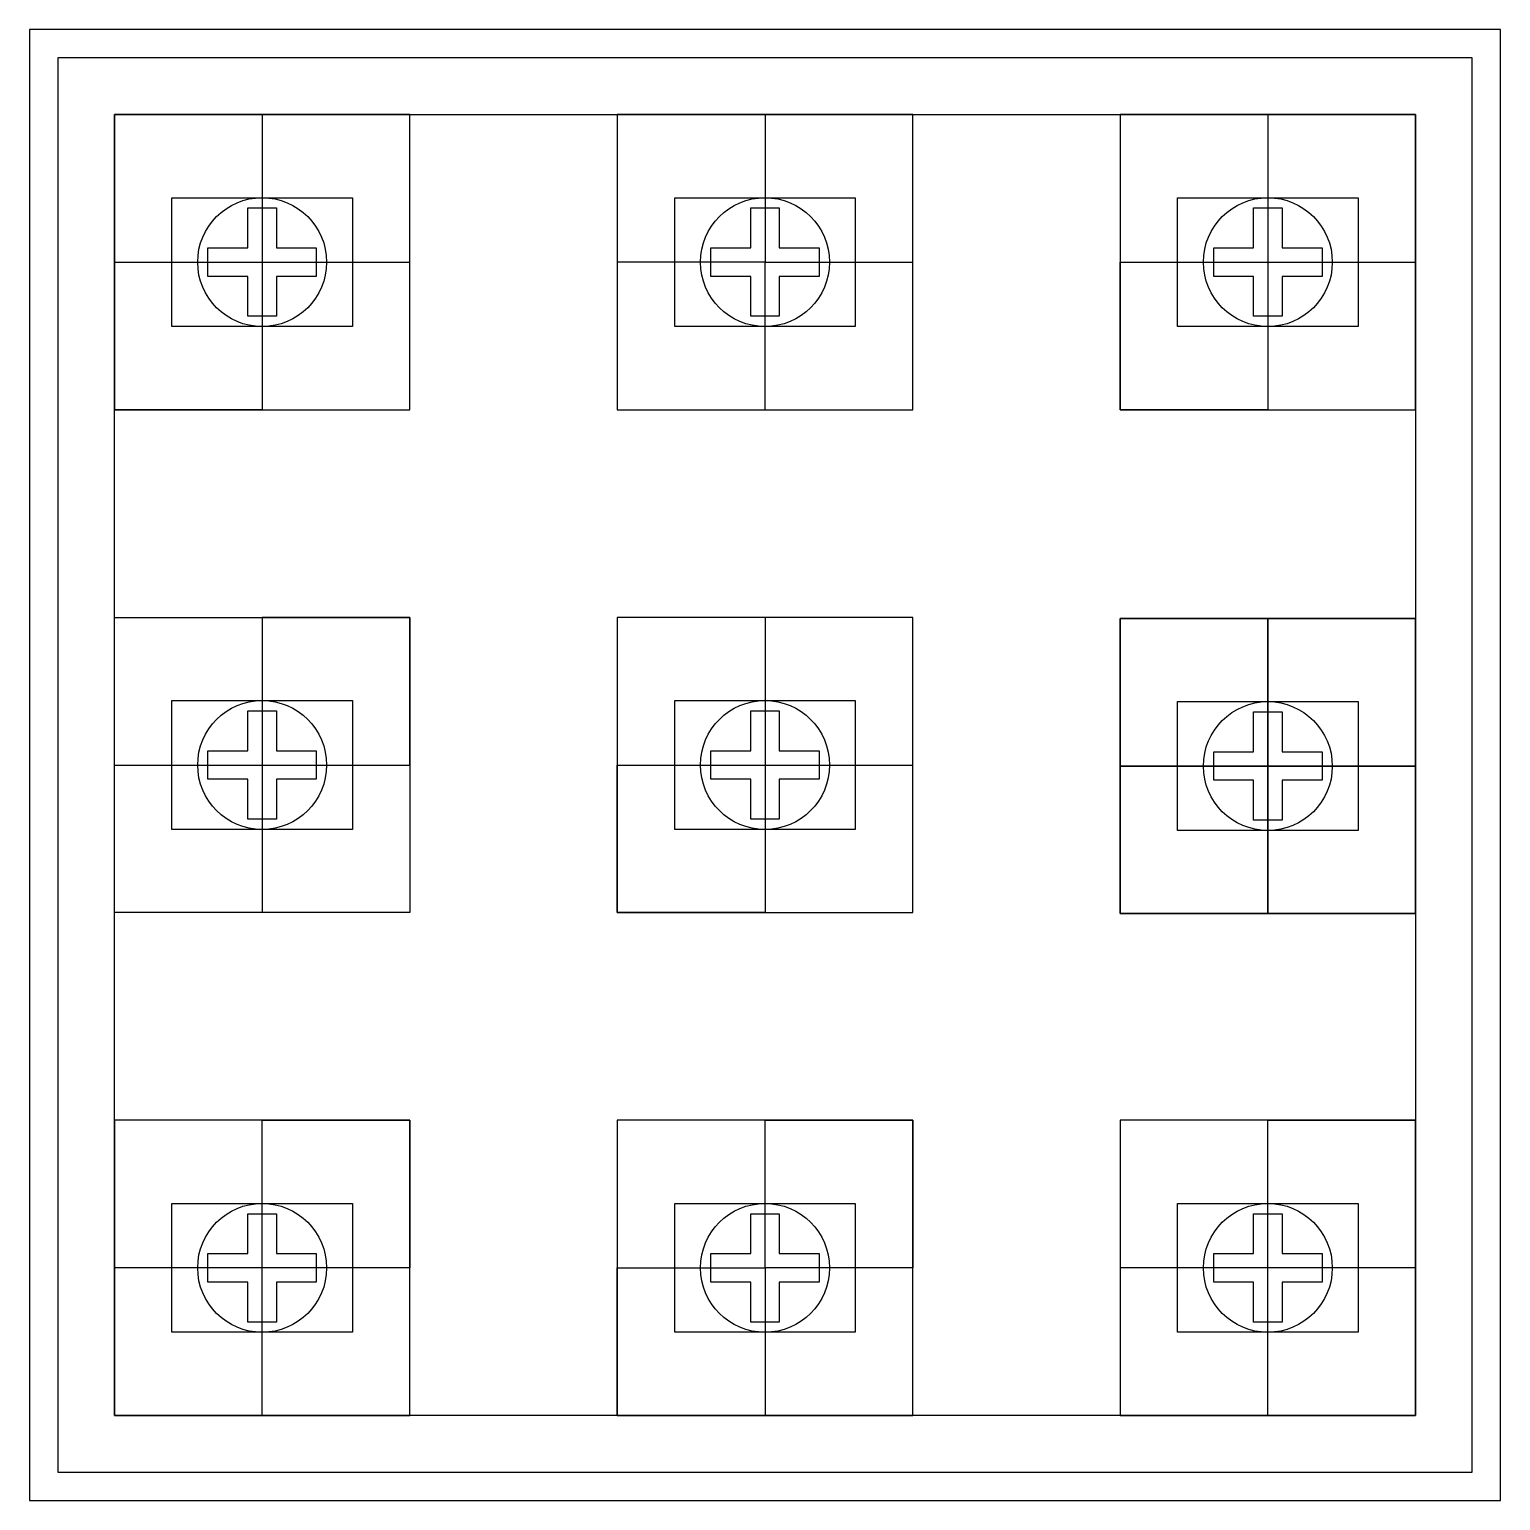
# Model space of a CAD drawing. Header units: millimetres. Extents: x -28.5 to 28.5, y -28.5 to 28.5.
import ezdxf

# ---------------------------------------------------------------- set-up
doc = ezdxf.new("R2010")
doc.units = ezdxf.units.MM
doc.layers.get('0').update_dxf_attribs({"linetype": 'CONTINUOUS'})

msp = doc.modelspace()

# ---------------------------------------------------------------- linework, layer by layer
for points in [[(-28.525, -28.525), (28.525, -28.525), (28.525, 28.525), (-28.525, 28.525)], [(-27.425, -27.425), (27.425, -27.425), (27.425, 27.425), (-27.425, 27.425)], [(-19.5, 25.221), (-19.5, 19.5), (-19.5, 13.779), (-25.231, 13.779), (-25.231, 19.5), (-19.5, 19.5), (-13.769, 19.5), (-13.769, 25.221), (-25.231, 25.221), (25.231, 25.221), (25.231, -25.221), (-25.231, -25.221), (-25.231, 25.221), (-25.231, 13.779), (-13.769, 13.779), (-13.769, 25.221)], [(5.731, 19.5), (5.731, 25.221), (-5.731, 25.221), (-5.731, 13.779), (0, 13.779), (0, 19.5)], [(0, 25.221), (0, 19.5), (-5.731, 19.5), (-5.731, 13.779), (5.731, 13.779), (5.731, 25.221)], [(19.5, 25.221), (19.5, 19.5), (19.5, 13.779), (13.769, 13.779), (13.769, 19.5), (19.5, 19.5), (25.231, 19.5), (25.231, 25.221), (13.769, 25.221), (13.769, 13.779), (25.231, 13.779), (25.231, 25.221)], [(-23, 17), (-23, 22), (-16, 22), (-16, 17)], [(3.5, 22), (3.5, 17), (-3.5, 17), (-3.5, 22)], [(16, 17), (16, 22), (23, 22), (23, 17)], [(-17.4, 20.05), (-17.4, 18.95), (-18.95, 18.95), (-18.95, 17.4), (-20.05, 17.4), (-20.05, 18.95), (-21.6, 18.95), (-21.6, 20.05), (-20.05, 20.05), (-20.05, 21.6), (-18.95, 21.6), (-18.95, 20.05)], [(-0.55, 18.95), (-2.1, 18.95), (-2.1, 20.05), (-0.55, 20.05), (-0.55, 21.6), (0.55, 21.6), (0.55, 20.05), (2.1, 20.05), (2.1, 18.95), (0.55, 18.95), (0.55, 17.4), (-0.55, 17.4)], [(21.6, 20.05), (21.6, 18.95), (20.05, 18.95), (20.05, 17.4), (18.95, 17.4), (18.95, 18.95), (17.4, 18.95), (17.4, 20.05), (18.95, 20.05), (18.95, 21.6), (20.05, 21.6), (20.05, 20.05)], [(-19.5, 5.721), (-19.5, 0), (-19.5, -5.721), (-25.231, -5.721), (-25.231, 0), (-19.5, 0), (-13.769, 0), (-13.769, 5.721)], [(-25.231, -5.721), (-25.231, 5.721), (-13.769, 5.721), (-13.769, -5.721)], [(0, 5.721), (0, 0), (0, -5.721), (-5.731, -5.721), (-5.731, 0), (0, 0), (5.731, 0), (5.731, 5.721)], [(5.731, -5.721), (5.731, 5.721), (-5.731, 5.721), (-5.731, -5.721)], [(13.769, -5.762), (25.231, -5.762), (13.769, -5.762), (13.769, -0.042), (13.769, -5.762), (13.769, 5.679), (25.231, 5.679), (19.5, 5.679), (25.231, 5.679), (13.769, 5.679)], [(19.5, 5.679), (19.5, -0.042), (25.231, -0.042), (19.5, -0.042), (13.769, -0.042), (19.5, -0.042), (19.5, -5.762), (13.769, -5.762), (19.5, -5.762), (19.5, -0.042)], [(25.231, -5.762), (25.231, 5.679), (25.231, -0.042), (25.231, 5.679)], [(-16, 2.5), (-16, -2.5), (-23, -2.5), (-23, 2.5)], [(-3.5, 2.5), (3.5, 2.5), (3.5, -2.5), (-3.5, -2.5)], [(23, -2.542), (16, -2.542), (16, 2.458), (23, 2.458)], [(16, -2.542), (16, 2.458), (23, 2.458), (23, -2.542)], [(-20.05, -2.1), (-20.05, -0.55), (-21.6, -0.55), (-21.6, 0.55), (-20.05, 0.55), (-20.05, 2.1), (-18.95, 2.1), (-18.95, 0.55), (-17.4, 0.55), (-17.4, -0.55), (-18.95, -0.55), (-18.95, -2.1)], [(0.55, 2.1), (0.55, 0.55), (2.1, 0.55), (2.1, -0.55), (0.55, -0.55), (0.55, -2.1), (-0.55, -2.1), (-0.55, -0.55), (-2.1, -0.55), (-2.1, 0.55), (-0.55, 0.55), (-0.55, 2.1)], [(17.4, 0.508), (18.95, 0.508), (18.95, 2.058), (20.05, 2.058), (20.05, 0.508), (21.6, 0.508), (21.6, -0.592), (20.05, -0.592), (20.05, -2.142), (18.95, -2.142), (18.95, -0.592), (17.4, -0.592)], [(17.4, 0.508), (18.95, 0.508), (18.95, 2.058), (20.05, 2.058), (20.05, 0.508), (21.6, 0.508), (21.6, -0.592), (20.05, -0.592), (20.05, -2.142), (18.95, -2.142), (18.95, -0.592), (17.4, -0.592)], [(-13.769, -25.221), (-13.769, -13.779), (-25.231, -13.779), (-25.231, -25.221), (-19.5, -25.221), (-19.5, -19.5), (-19.5, -13.779), (-13.769, -13.779), (-13.769, -19.5), (-19.5, -19.5), (-25.231, -19.5), (-25.231, -25.221)], [(5.731, -25.221), (5.731, -13.779), (5.731, -19.5), (0, -19.5), (0, -25.221), (-5.731, -25.221)], [(5.731, -13.779), (-5.731, -13.779), (-5.731, -25.221), (-5.731, -19.5), (0, -19.5), (0, -13.779)], [(25.231, -25.221), (25.231, -13.779), (13.769, -13.779), (13.769, -25.221), (19.5, -25.221), (19.5, -19.5), (19.5, -13.779), (25.231, -13.779), (25.231, -19.5), (19.5, -19.5), (13.769, -19.5), (13.769, -25.221)], [(-16, -17), (-16, -22), (-23, -22), (-23, -17)], [(-3.5, -22), (-3.5, -17), (3.5, -17), (3.5, -22)], [(23, -17), (23, -22), (16, -22), (16, -17)], [(-18.95, -17.4), (-18.95, -18.95), (-17.4, -18.95), (-17.4, -20.05), (-18.95, -20.05), (-18.95, -21.6), (-20.05, -21.6), (-20.05, -20.05), (-21.6, -20.05), (-21.6, -18.95), (-20.05, -18.95), (-20.05, -17.4)], [(2.1, -18.95), (2.1, -20.05), (0.55, -20.05), (0.55, -21.6), (-0.55, -21.6), (-0.55, -20.05), (-2.1, -20.05), (-2.1, -18.95), (-0.55, -18.95), (-0.55, -17.4), (0.55, -17.4), (0.55, -18.95)], [(20.05, -17.4), (20.05, -18.95), (21.6, -18.95), (21.6, -20.05), (20.05, -20.05), (20.05, -21.6), (18.95, -21.6), (18.95, -20.05), (17.4, -20.05), (17.4, -18.95), (18.95, -18.95), (18.95, -17.4)]]:
    msp.add_lwpolyline(points, close=True)
for centre in [(-19.5, 19.5), (0, 19.5), (19.5, 19.5), (-19.5, 0), (0, 0), (19.5, -0.042), (-19.5, -19.5), (0, -19.5), (19.5, -19.5)]:
    msp.add_circle(centre, 2.5)
msp.add_point((0, 0))

doc.saveas('drawing.dxf')
